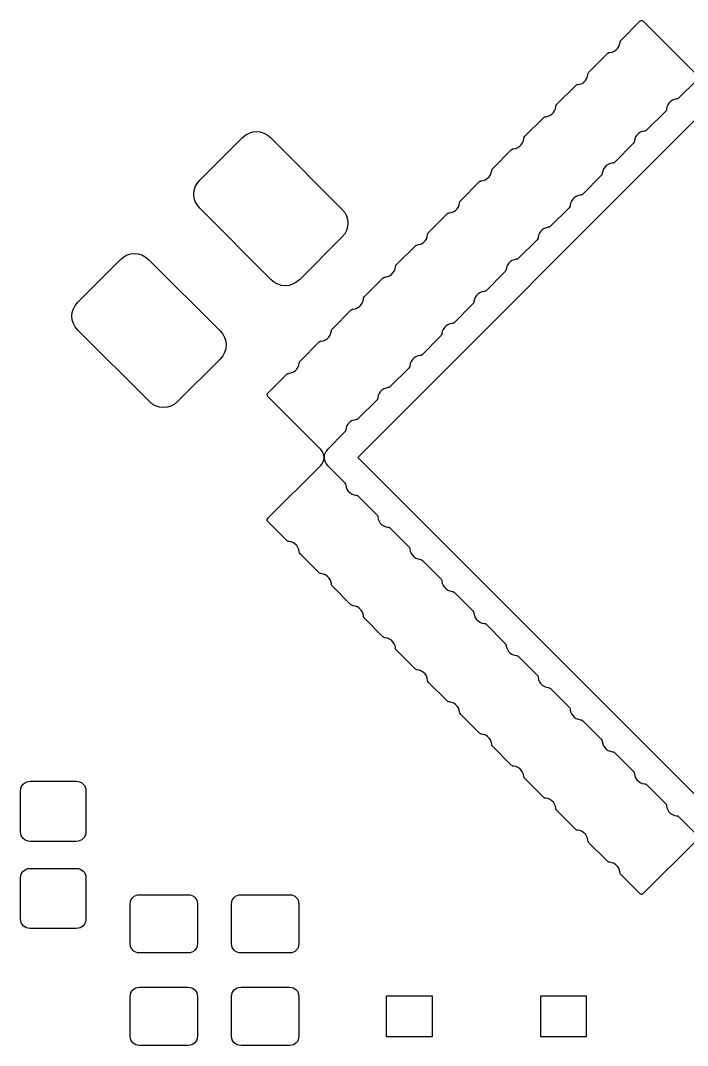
# Model space of a CAD drawing. Extents: x 126.5 to 165.4, y -109.8 to -63.7.
# Drawn here: x 140.86 to 148.22, y -88.21 to -76.91 of the extents above; entities that cross this region are included whole.
import ezdxf

# ---------------------------------------------------------------- set-up
doc = ezdxf.new("R2010")
doc.units = 0
doc.header["$MEASUREMENT"] = 0
doc.layers.add('BLACK', color=7, linetype='CONTINUOUS')

msp = doc.modelspace()

# ---------------------------------------------------------------- linework, layer by layer
at = {"layer": 'BLACK', "linetype": 'CONTINUOUS'}
for p, q in [((147.484, -77.1236), (147.688, -76.9195)), ((147.688, -76.9195), (147.696, -76.9124)), ((147.696, -76.9124), (147.701, -76.9101)), ((147.701, -76.9101), (147.705, -76.9087)), ((147.705, -76.9087), (147.71, -76.9082)), ((147.71, -76.9082), (147.715, -76.9087)), ((147.715, -76.9087), (147.72, -76.9101)), ((147.72, -76.9101), (147.724, -76.9124)), ((147.724, -76.9124), (147.732, -76.9195)), ((147.732, -76.9195), (148.311, -77.4981)), ((147.467, -77.1734), (147.472, -77.1493)), ((147.472, -77.1493), (147.473, -77.1411)), ((147.473, -77.1411), (147.474, -77.1365)), ((147.474, -77.1365), (147.477, -77.1322)), ((147.477, -77.1322), (147.484, -77.1236)), ((147.13, -77.4772), (147.334, -77.273)), ((147.334, -77.273), (147.343, -77.266)), ((147.343, -77.266), (147.347, -77.2637)), ((147.347, -77.2637), (147.352, -77.2623)), ((147.352, -77.2623), (147.36, -77.2615)), ((147.36, -77.2615), (147.384, -77.2567)), ((147.384, -77.2567), (147.407, -77.2473)), ((147.407, -77.2473), (147.427, -77.2337)), ((147.427, -77.2337), (147.444, -77.2164)), ((147.444, -77.2164), (147.458, -77.196)), ((147.458, -77.196), (147.467, -77.1734)), ((147.114, -77.5269), (147.118, -77.5029)), ((147.118, -77.5029), (147.119, -77.4947)), ((147.119, -77.4947), (147.121, -77.49)), ((147.121, -77.49), (147.123, -77.4857)), ((147.123, -77.4857), (147.13, -77.4772)), ((146.981, -77.6266), (146.989, -77.6196)), ((146.989, -77.6196), (146.993, -77.6173)), ((146.993, -77.6173), (146.998, -77.6158)), ((146.998, -77.6158), (147.006, -77.615)), ((147.006, -77.615), (147.03, -77.6102)), ((147.03, -77.6102), (147.053, -77.6009)), ((147.053, -77.6009), (147.073, -77.5873)), ((147.073, -77.5873), (147.091, -77.5699)), ((147.091, -77.5699), (147.104, -77.5495)), ((147.104, -77.5495), (147.114, -77.5269)), ((148.311, -77.5717), (148.121, -77.7614)), ((146.776, -77.8307), (146.981, -77.6266)), ((146.765, -77.8564), (146.766, -77.8482)), ((146.766, -77.8482), (146.767, -77.8436)), ((146.767, -77.8436), (146.769, -77.8393)), ((146.769, -77.8393), (146.776, -77.8307)), ((147.998, -77.8384), (147.988, -77.8611)), ((148.011, -77.8181), (147.998, -77.8384)), ((148.029, -77.8007), (148.011, -77.8181)), ((148.049, -77.7871), (148.029, -77.8007)), ((148.072, -77.7777), (148.049, -77.7871)), ((148.096, -77.773), (148.072, -77.7777)), ((148.104, -77.7721), (148.096, -77.773)), ((148.109, -77.7707), (148.104, -77.7721)), ((148.113, -77.7684), (148.109, -77.7707)), ((148.121, -77.7614), (148.113, -77.7684)), ((144.58, -81.7245), (148.399, -77.9047)), ((146.677, -77.9638), (146.699, -77.9544)), ((146.699, -77.9544), (146.72, -77.9408)), ((146.72, -77.9408), (146.737, -77.9235)), ((146.737, -77.9235), (146.751, -77.9031)), ((146.751, -77.9031), (146.76, -77.8805)), ((146.76, -77.8805), (146.765, -77.8564)), ((147.972, -77.9108), (147.768, -78.115)), ((147.979, -77.9023), (147.972, -77.9108)), ((147.981, -77.898), (147.979, -77.9023)), ((147.983, -77.8933), (147.981, -77.898)), ((147.988, -77.8611), (147.983, -77.8851)), ((147.983, -77.8851), (147.983, -77.8933)), ((146.423, -78.1843), (146.627, -77.9801)), ((146.627, -77.9801), (146.636, -77.9731)), ((146.636, -77.9731), (146.64, -77.9708)), ((146.64, -77.9708), (146.645, -77.9694)), ((146.645, -77.9694), (146.653, -77.9686)), ((146.653, -77.9686), (146.677, -77.9638)), ((143.309, -78.1993), (143.346, -78.1689)), ((143.346, -78.1689), (143.383, -78.1493)), ((143.383, -78.1493), (143.422, -78.1372)), ((143.422, -78.1372), (143.464, -78.1332)), ((143.464, -78.1332), (143.505, -78.1372)), ((143.505, -78.1372), (143.545, -78.1493)), ((143.545, -78.1493), (143.582, -78.1689)), ((143.582, -78.1689), (143.619, -78.1993)), ((146.416, -78.1928), (146.423, -78.1843)), ((147.658, -78.1716), (147.644, -78.192)), ((147.675, -78.1543), (147.658, -78.1716)), ((147.695, -78.1407), (147.675, -78.1543)), ((147.718, -78.1313), (147.695, -78.1407)), ((147.742, -78.1265), (147.718, -78.1313)), ((147.75, -78.1257), (147.742, -78.1265)), ((147.755, -78.1243), (147.75, -78.1257)), ((147.759, -78.122), (147.755, -78.1243)), ((147.768, -78.115), (147.759, -78.122)), ((142.84, -78.6686), (143.309, -78.1993)), ((143.619, -78.1993), (144.406, -78.9868)), ((146.346, -78.308), (146.366, -78.2944)), ((146.366, -78.2944), (146.384, -78.277)), ((146.384, -78.277), (146.397, -78.2567)), ((146.397, -78.2567), (146.407, -78.234)), ((146.407, -78.234), (146.411, -78.21)), ((146.411, -78.21), (146.412, -78.2018)), ((146.412, -78.2018), (146.414, -78.1971)), ((146.414, -78.1971), (146.416, -78.1928)), ((147.618, -78.2644), (147.414, -78.4685)), ((147.625, -78.2558), (147.618, -78.2644)), ((147.628, -78.2515), (147.625, -78.2558)), ((147.629, -78.2469), (147.628, -78.2515)), ((147.63, -78.2387), (147.629, -78.2469)), ((147.635, -78.2146), (147.63, -78.2387)), ((147.644, -78.192), (147.635, -78.2146)), ((146.069, -78.5378), (146.273, -78.3337)), ((146.273, -78.3337), (146.282, -78.3267)), ((146.282, -78.3267), (146.286, -78.3244)), ((146.286, -78.3244), (146.291, -78.3229)), ((146.291, -78.3229), (146.299, -78.3221)), ((146.299, -78.3221), (146.323, -78.3174)), ((146.323, -78.3174), (146.346, -78.308)), ((147.304, -78.5252), (147.291, -78.5455)), ((147.321, -78.5078), (147.304, -78.5252)), ((147.342, -78.4942), (147.321, -78.5078)), ((147.364, -78.4848), (147.342, -78.4942)), ((147.389, -78.4801), (147.364, -78.4848)), ((147.397, -78.4793), (147.389, -78.4801)), ((147.401, -78.4778), (147.397, -78.4793)), ((147.406, -78.4755), (147.401, -78.4778)), ((147.414, -78.4685), (147.406, -78.4755)), ((146.013, -78.6479), (146.03, -78.6306)), ((146.03, -78.6306), (146.044, -78.6102)), ((146.044, -78.6102), (146.053, -78.5876)), ((146.053, -78.5876), (146.058, -78.5635)), ((146.058, -78.5635), (146.059, -78.5553)), ((146.059, -78.5553), (146.06, -78.5507)), ((146.06, -78.5507), (146.062, -78.5464)), ((146.062, -78.5464), (146.069, -78.5378)), ((147.265, -78.6179), (147.061, -78.8221)), ((147.272, -78.6094), (147.265, -78.6179)), ((147.274, -78.6051), (147.272, -78.6094)), ((147.276, -78.6004), (147.274, -78.6051)), ((147.281, -78.5682), (147.276, -78.5922)), ((147.276, -78.5922), (147.276, -78.6004)), ((147.291, -78.5455), (147.281, -78.5682)), ((142.778, -78.7821), (142.79, -78.7423)), ((142.79, -78.7423), (142.809, -78.7055)), ((142.809, -78.7055), (142.84, -78.6686)), ((145.716, -78.8914), (145.92, -78.6872)), ((145.92, -78.6872), (145.928, -78.6802)), ((145.928, -78.6802), (145.933, -78.6779)), ((145.933, -78.6779), (145.937, -78.6765)), ((145.937, -78.6765), (145.946, -78.6757)), ((145.946, -78.6757), (145.97, -78.6709)), ((145.97, -78.6709), (145.992, -78.6615)), ((145.992, -78.6615), (146.013, -78.6479)), ((142.773, -78.8235), (142.778, -78.7821)), ((142.778, -78.865), (142.773, -78.8235)), ((142.79, -78.9048), (142.778, -78.865)), ((146.968, -78.8614), (146.951, -78.8787)), ((146.988, -78.8478), (146.968, -78.8614)), ((147.011, -78.8384), (146.988, -78.8478)), ((147.035, -78.8336), (147.011, -78.8384)), ((147.043, -78.8328), (147.035, -78.8336)), ((147.048, -78.8314), (147.043, -78.8328)), ((147.052, -78.8291), (147.048, -78.8314)), ((147.061, -78.8221), (147.052, -78.8291)), ((142.809, -78.9416), (142.79, -78.9048)), ((142.84, -78.9785), (142.809, -78.9416)), ((143.627, -79.766), (142.84, -78.9785)), ((145.676, -78.9841), (145.69, -78.9638)), ((145.69, -78.9638), (145.699, -78.9411)), ((145.699, -78.9411), (145.704, -78.9171)), ((145.704, -78.9171), (145.705, -78.9089)), ((145.705, -78.9089), (145.706, -78.9042)), ((145.706, -78.9042), (145.709, -78.8999)), ((145.709, -78.8999), (145.716, -78.8914)), ((146.911, -78.9715), (146.707, -79.1756)), ((146.918, -78.9629), (146.911, -78.9715)), ((146.921, -78.9586), (146.918, -78.9629)), ((146.922, -78.954), (146.921, -78.9586)), ((146.923, -78.9458), (146.922, -78.954)), ((146.928, -78.9217), (146.923, -78.9458)), ((146.937, -78.8991), (146.928, -78.9217)), ((146.951, -78.8787), (146.937, -78.8991)), ((144.406, -78.9868), (144.437, -79.0237)), ((144.437, -79.0237), (144.456, -79.0605)), ((144.456, -79.0605), (144.468, -79.1003)), ((145.362, -79.2449), (145.566, -79.0408)), ((145.566, -79.0408), (145.575, -79.0338)), ((145.575, -79.0338), (145.579, -79.0315)), ((145.579, -79.0315), (145.584, -79.03)), ((145.584, -79.03), (145.592, -79.0292)), ((145.592, -79.0292), (145.616, -79.0245)), ((145.616, -79.0245), (145.639, -79.0151)), ((145.639, -79.0151), (145.659, -79.0015)), ((145.659, -79.0015), (145.676, -78.9841)), ((144.468, -79.1832), (144.456, -79.223)), ((144.468, -79.1003), (144.472, -79.1417)), ((144.472, -79.1417), (144.468, -79.1832)), ((146.635, -79.2013), (146.614, -79.2149)), ((146.657, -79.192), (146.635, -79.2013)), ((146.681, -79.1872), (146.657, -79.192)), ((146.69, -79.1864), (146.681, -79.1872)), ((146.694, -79.1849), (146.69, -79.1864)), ((146.699, -79.1826), (146.694, -79.1849)), ((146.707, -79.1756), (146.699, -79.1826)), ((144.406, -79.2967), (143.937, -79.766)), ((144.437, -79.2597), (144.406, -79.2967)), ((144.456, -79.223), (144.437, -79.2597)), ((145.323, -79.3377), (145.337, -79.3173)), ((145.337, -79.3173), (145.346, -79.2947)), ((145.346, -79.2947), (145.351, -79.2707)), ((145.351, -79.2624), (145.353, -79.2578)), ((145.351, -79.2707), (145.351, -79.2624)), ((145.353, -79.2578), (145.355, -79.2535)), ((145.355, -79.2535), (145.362, -79.2449)), ((146.565, -79.3165), (146.558, -79.325)), ((146.567, -79.3122), (146.565, -79.3165)), ((146.568, -79.3075), (146.567, -79.3122)), ((146.569, -79.2993), (146.568, -79.3075)), ((146.574, -79.2753), (146.569, -79.2993)), ((146.583, -79.2526), (146.574, -79.2753)), ((146.597, -79.2323), (146.583, -79.2526)), ((146.614, -79.2149), (146.597, -79.2323)), ((145.009, -79.5985), (145.213, -79.3943)), ((145.213, -79.3943), (145.221, -79.3873)), ((145.221, -79.3873), (145.226, -79.385)), ((145.226, -79.385), (145.23, -79.3836)), ((145.23, -79.3836), (145.239, -79.3828)), ((145.239, -79.3828), (145.263, -79.378)), ((145.263, -79.378), (145.285, -79.3686)), ((145.285, -79.3686), (145.306, -79.355)), ((145.306, -79.355), (145.323, -79.3377)), ((146.558, -79.325), (146.354, -79.5292)), ((141.496, -80.0121), (141.965, -79.5428)), ((141.965, -79.5428), (142.002, -79.5124)), ((142.002, -79.5124), (142.039, -79.4928)), ((142.039, -79.4928), (142.079, -79.4807)), ((142.079, -79.4807), (142.12, -79.4767)), ((142.12, -79.4767), (142.162, -79.4807)), ((142.162, -79.4807), (142.202, -79.4928)), ((142.202, -79.4928), (142.238, -79.5124)), ((142.238, -79.5124), (142.275, -79.5428)), ((142.275, -79.5428), (143.063, -80.3303)), ((146.328, -79.5407), (146.304, -79.5455)), ((146.336, -79.5399), (146.328, -79.5407)), ((146.341, -79.5385), (146.336, -79.5399)), ((146.345, -79.5362), (146.341, -79.5385)), ((146.354, -79.5292), (146.345, -79.5362)), ((144.983, -79.6709), (144.992, -79.6482)), ((144.992, -79.6482), (144.997, -79.6242)), ((144.997, -79.6242), (144.998, -79.616)), ((144.998, -79.616), (144.999, -79.6113)), ((144.999, -79.6113), (145.002, -79.607)), ((145.002, -79.607), (145.009, -79.5985)), ((146.216, -79.6529), (146.215, -79.6611)), ((146.221, -79.6288), (146.216, -79.6529)), ((146.23, -79.6062), (146.221, -79.6288)), ((146.243, -79.5858), (146.23, -79.6062)), ((146.261, -79.5685), (146.243, -79.5858)), ((146.281, -79.5549), (146.261, -79.5685)), ((146.304, -79.5455), (146.281, -79.5549)), ((143.664, -79.7964), (143.627, -79.766)), ((143.937, -79.766), (143.9, -79.7964)), ((144.655, -79.952), (144.859, -79.7479)), ((144.859, -79.7479), (144.868, -79.7409)), ((144.868, -79.7409), (144.872, -79.7386)), ((144.872, -79.7386), (144.877, -79.7372)), ((144.877, -79.7372), (144.885, -79.7363)), ((144.885, -79.7363), (144.909, -79.7316)), ((144.909, -79.7316), (144.932, -79.7222)), ((144.932, -79.7222), (144.952, -79.7086)), ((144.952, -79.7086), (144.969, -79.6912)), ((144.969, -79.6912), (144.983, -79.6709)), ((146.204, -79.6786), (146, -79.8827)), ((146.211, -79.67), (146.204, -79.6786)), ((146.213, -79.6657), (146.211, -79.67)), ((146.215, -79.6611), (146.213, -79.6657)), ((143.701, -79.816), (143.664, -79.7964)), ((143.741, -79.8281), (143.701, -79.816)), ((143.782, -79.8321), (143.741, -79.8281)), ((143.823, -79.8281), (143.782, -79.8321)), ((143.863, -79.816), (143.823, -79.8281)), ((143.9, -79.7964), (143.863, -79.816)), ((144.639, -80.0018), (144.644, -79.9778)), ((144.644, -79.9696), (144.646, -79.9649)), ((144.644, -79.9778), (144.644, -79.9696)), ((144.646, -79.9649), (144.648, -79.9606)), ((144.648, -79.9606), (144.655, -79.952)), ((145.867, -79.9824), (145.862, -80.0064)), ((145.876, -79.9597), (145.867, -79.9824)), ((145.89, -79.9394), (145.876, -79.9597)), ((145.907, -79.922), (145.89, -79.9394)), ((145.928, -79.9084), (145.907, -79.922)), ((145.95, -79.8991), (145.928, -79.9084)), ((145.974, -79.8943), (145.95, -79.8991)), ((145.983, -79.8935), (145.974, -79.8943)), ((145.987, -79.8921), (145.983, -79.8935)), ((145.991, -79.8898), (145.987, -79.8921)), ((146, -79.8827), (145.991, -79.8898)), ((141.434, -80.1256), (141.446, -80.0858)), ((141.446, -80.0858), (141.466, -80.0491)), ((141.466, -80.0491), (141.496, -80.0121)), ((144.302, -80.3056), (144.506, -80.1014)), ((144.506, -80.1014), (144.514, -80.0944)), ((144.514, -80.0944), (144.519, -80.0921)), ((144.519, -80.0921), (144.523, -80.0907)), ((144.523, -80.0907), (144.531, -80.0899)), ((144.531, -80.0899), (144.555, -80.0851)), ((144.555, -80.0851), (144.578, -80.0757)), ((144.578, -80.0757), (144.598, -80.0621)), ((144.598, -80.0621), (144.616, -80.0448)), ((144.616, -80.0448), (144.629, -80.0244)), ((144.629, -80.0244), (144.639, -80.0018)), ((145.851, -80.0321), (145.646, -80.2363)), ((145.858, -80.0236), (145.851, -80.0321)), ((145.86, -80.0193), (145.858, -80.0236)), ((145.861, -80.0146), (145.86, -80.0193)), ((145.862, -80.0064), (145.861, -80.0146)), ((141.43, -80.1671), (141.434, -80.1256)), ((141.434, -80.2085), (141.43, -80.1671)), ((141.446, -80.2483), (141.434, -80.2085)), ((141.466, -80.2851), (141.446, -80.2483)), ((141.496, -80.322), (141.466, -80.2851)), ((142.284, -81.1095), (141.496, -80.322)), ((143.063, -80.3303), (143.093, -80.3672)), ((144.285, -80.3553), (144.29, -80.3313)), ((144.29, -80.3313), (144.291, -80.3231)), ((144.291, -80.3231), (144.292, -80.3184)), ((144.292, -80.3184), (144.295, -80.3141)), ((144.295, -80.3141), (144.302, -80.3056)), ((145.523, -80.3133), (145.513, -80.3359)), ((145.536, -80.2929), (145.523, -80.3133)), ((145.554, -80.2756), (145.536, -80.2929)), ((145.574, -80.262), (145.554, -80.2756)), ((145.597, -80.2526), (145.574, -80.262)), ((145.621, -80.2478), (145.597, -80.2526)), ((145.629, -80.247), (145.621, -80.2478)), ((145.634, -80.2456), (145.629, -80.247)), ((145.638, -80.2433), (145.634, -80.2456)), ((145.646, -80.2363), (145.638, -80.2433)), ((143.093, -80.3672), (143.113, -80.404)), ((143.113, -80.404), (143.125, -80.4438)), ((143.125, -80.4438), (143.129, -80.4852)), ((144.161, -80.448), (144.165, -80.4457)), ((144.165, -80.4457), (144.17, -80.4443)), ((144.17, -80.4443), (144.178, -80.4435)), ((144.178, -80.4435), (144.202, -80.4387)), ((144.202, -80.4387), (144.225, -80.4293)), ((144.225, -80.4293), (144.245, -80.4157)), ((144.245, -80.4157), (144.262, -80.3984)), ((144.262, -80.3984), (144.276, -80.378)), ((144.276, -80.378), (144.285, -80.3553)), ((145.497, -80.3857), (145.293, -80.5898)), ((145.504, -80.3771), (145.497, -80.3857)), ((145.506, -80.3728), (145.504, -80.3771)), ((145.508, -80.3682), (145.506, -80.3728)), ((145.509, -80.36), (145.508, -80.3682)), ((145.513, -80.3359), (145.509, -80.36)), ((143.125, -80.5267), (143.113, -80.5665)), ((143.129, -80.4852), (143.125, -80.5267)), ((143.948, -80.6591), (144.152, -80.455)), ((144.152, -80.455), (144.161, -80.448)), ((143.063, -80.6402), (142.594, -81.1095)), ((143.093, -80.6033), (143.063, -80.6402)), ((143.113, -80.5665), (143.093, -80.6033)), ((143.937, -80.6767), (143.939, -80.672)), ((143.939, -80.672), (143.941, -80.6677)), ((143.941, -80.6677), (143.948, -80.6591)), ((145.169, -80.6669), (145.16, -80.6895)), ((145.183, -80.6465), (145.169, -80.6669)), ((145.2, -80.6292), (145.183, -80.6465)), ((145.221, -80.6155), (145.2, -80.6292)), ((145.243, -80.6062), (145.221, -80.6155)), ((145.267, -80.6014), (145.243, -80.6062)), ((145.275, -80.6006), (145.267, -80.6014)), ((145.28, -80.5992), (145.275, -80.6006)), ((145.284, -80.5969), (145.28, -80.5992)), ((145.293, -80.5898), (145.284, -80.5969)), ((143.848, -80.7922), (143.871, -80.7828)), ((143.871, -80.7828), (143.891, -80.7692)), ((143.891, -80.7692), (143.909, -80.7519)), ((143.909, -80.7519), (143.922, -80.7315)), ((143.922, -80.7315), (143.932, -80.7089)), ((143.932, -80.7089), (143.936, -80.6849)), ((143.936, -80.6849), (143.937, -80.6767)), ((145.144, -80.7393), (144.939, -80.9434)), ((145.151, -80.7307), (145.144, -80.7393)), ((145.153, -80.7264), (145.151, -80.7307)), ((145.154, -80.7217), (145.153, -80.7264)), ((145.155, -80.7135), (145.154, -80.7217)), ((145.16, -80.6895), (145.155, -80.7135)), ((143.594, -81.0127), (143.799, -80.8085)), ((143.799, -80.8085), (143.807, -80.8015)), ((143.807, -80.8015), (143.811, -80.7992)), ((143.811, -80.7992), (143.816, -80.7978)), ((143.816, -80.7978), (143.824, -80.797)), ((143.824, -80.797), (143.848, -80.7922)), ((144.829, -81), (144.816, -81.0204)), ((144.847, -80.9827), (144.829, -81)), ((144.867, -80.9691), (144.847, -80.9827)), ((144.89, -80.9597), (144.867, -80.9691)), ((144.914, -80.9549), (144.89, -80.9597)), ((144.922, -80.9541), (144.914, -80.9549)), ((144.927, -80.9527), (144.922, -80.9541)), ((144.931, -80.9504), (144.927, -80.9527)), ((144.939, -80.9434), (144.931, -80.9504)), ((142.321, -81.1399), (142.284, -81.1095)), ((142.594, -81.1095), (142.557, -81.1399)), ((143.583, -81.0351), (143.584, -81.0302)), ((143.584, -81.0399), (143.583, -81.0351)), ((143.584, -81.0302), (143.585, -81.0255)), ((143.585, -81.0446), (143.584, -81.0399)), ((143.585, -81.0255), (143.587, -81.0212)), ((143.587, -81.0489), (143.585, -81.0446)), ((143.587, -81.0212), (143.594, -81.0127)), ((143.594, -81.0575), (143.587, -81.0489)), ((144.173, -81.6361), (143.594, -81.0575)), ((144.79, -81.0928), (144.586, -81.2969)), ((144.797, -81.0843), (144.79, -81.0928)), ((144.799, -81.08), (144.797, -81.0843)), ((144.801, -81.0753), (144.799, -81.08)), ((144.802, -81.0671), (144.801, -81.0753)), ((144.806, -81.0431), (144.802, -81.0671)), ((144.816, -81.0204), (144.806, -81.0431)), ((142.357, -81.1595), (142.321, -81.1399)), ((142.397, -81.1716), (142.357, -81.1595)), ((142.439, -81.1756), (142.397, -81.1716)), ((142.48, -81.1716), (142.439, -81.1756)), ((142.52, -81.1595), (142.48, -81.1716)), ((142.557, -81.1399), (142.52, -81.1595)), ((144.493, -81.3363), (144.476, -81.3536)), ((144.513, -81.3226), (144.493, -81.3363)), ((144.536, -81.3133), (144.513, -81.3226)), ((144.56, -81.3085), (144.536, -81.3133)), ((144.568, -81.3077), (144.56, -81.3085)), ((144.573, -81.3063), (144.568, -81.3077)), ((144.577, -81.304), (144.573, -81.3063)), ((144.586, -81.2969), (144.577, -81.304)), ((144.436, -81.4464), (144.247, -81.6361)), ((144.443, -81.4378), (144.436, -81.4464)), ((144.446, -81.4335), (144.443, -81.4378)), ((144.447, -81.4288), (144.446, -81.4335)), ((144.448, -81.4206), (144.447, -81.4288)), ((144.453, -81.3966), (144.448, -81.4206)), ((144.462, -81.374), (144.453, -81.3966)), ((144.476, -81.3536), (144.462, -81.374)), ((144.189, -81.6551), (144.173, -81.6361)), ((144.2, -81.6767), (144.189, -81.6551)), ((144.207, -81.7001), (144.2, -81.6767)), ((144.22, -81.6767), (144.212, -81.7001)), ((144.231, -81.6551), (144.22, -81.6767)), ((144.247, -81.6361), (144.231, -81.6551)), ((144.173, -81.8129), (144.189, -81.7939)), ((144.189, -81.7939), (144.2, -81.7723)), ((144.2, -81.7723), (144.207, -81.7489)), ((144.21, -81.7245), (144.207, -81.7001)), ((144.207, -81.7489), (144.21, -81.7245)), ((144.212, -81.7001), (144.21, -81.7245)), ((144.21, -81.7245), (144.21, -81.7245)), ((144.21, -81.7245), (144.212, -81.7489)), ((144.21, -81.7245), (144.21, -81.7245)), ((144.212, -81.7489), (144.22, -81.7723)), ((144.22, -81.7723), (144.231, -81.7939)), ((144.231, -81.7939), (144.247, -81.8129)), ((148.399, -85.5443), (144.58, -81.7245)), ((143.594, -82.3915), (144.173, -81.8129)), ((144.247, -81.8129), (144.436, -82.0026)), ((144.436, -82.0026), (144.443, -82.0112)), ((144.443, -82.0112), (144.446, -82.0155)), ((144.446, -82.0155), (144.447, -82.0202)), ((144.447, -82.0202), (144.448, -82.0284)), ((144.448, -82.0284), (144.453, -82.0524)), ((144.453, -82.0524), (144.462, -82.075)), ((144.462, -82.075), (144.476, -82.0954)), ((144.476, -82.0954), (144.493, -82.1127)), ((144.493, -82.1127), (144.513, -82.1264)), ((144.513, -82.1264), (144.536, -82.1357)), ((144.536, -82.1357), (144.56, -82.1405)), ((144.56, -82.1405), (144.568, -82.1413)), ((144.568, -82.1413), (144.573, -82.1427)), ((144.573, -82.1427), (144.577, -82.145)), ((144.577, -82.145), (144.586, -82.1521)), ((144.586, -82.1521), (144.79, -82.3562)), ((144.79, -82.3562), (144.797, -82.3647)), ((144.797, -82.3647), (144.799, -82.369)), ((143.583, -82.4139), (143.584, -82.4091)), ((143.584, -82.4188), (143.583, -82.4139)), ((143.584, -82.4091), (143.585, -82.4044)), ((143.585, -82.4235), (143.584, -82.4188)), ((143.585, -82.4044), (143.587, -82.4001)), ((143.587, -82.4278), (143.585, -82.4235)), ((143.587, -82.4001), (143.594, -82.3915)), ((143.594, -82.4363), (143.587, -82.4278)), ((143.799, -82.6405), (143.594, -82.4363)), ((144.799, -82.369), (144.801, -82.3737)), ((144.801, -82.3737), (144.802, -82.3819)), ((144.802, -82.3819), (144.806, -82.406)), ((144.806, -82.406), (144.816, -82.4286)), ((144.816, -82.4286), (144.829, -82.449)), ((144.829, -82.449), (144.847, -82.4663)), ((144.847, -82.4663), (144.867, -82.4799)), ((144.867, -82.4799), (144.89, -82.4893)), ((144.89, -82.4893), (144.914, -82.4941)), ((144.914, -82.4941), (144.922, -82.4949)), ((144.922, -82.4949), (144.927, -82.4963)), ((144.927, -82.4963), (144.931, -82.4986)), ((144.931, -82.4986), (144.939, -82.5056)), ((144.939, -82.5056), (145.144, -82.7097)), ((143.807, -82.6475), (143.799, -82.6405)), ((143.811, -82.6498), (143.807, -82.6475)), ((143.816, -82.6512), (143.811, -82.6498)), ((143.824, -82.652), (143.816, -82.6512)), ((143.848, -82.6568), (143.824, -82.652)), ((143.871, -82.6662), (143.848, -82.6568)), ((143.891, -82.6798), (143.871, -82.6662)), ((143.909, -82.6971), (143.891, -82.6798)), ((143.922, -82.7175), (143.909, -82.6971)), ((143.932, -82.7401), (143.922, -82.7175)), ((143.936, -82.7641), (143.932, -82.7401)), ((143.937, -82.7723), (143.936, -82.7641)), ((143.939, -82.777), (143.937, -82.7723)), ((143.941, -82.7813), (143.939, -82.777)), ((143.948, -82.7899), (143.941, -82.7813)), ((144.152, -82.994), (143.948, -82.7899)), ((145.144, -82.7097), (145.151, -82.7183)), ((145.151, -82.7183), (145.153, -82.7226)), ((145.153, -82.7226), (145.154, -82.7273)), ((145.154, -82.7273), (145.155, -82.7355)), ((145.155, -82.7355), (145.16, -82.7595)), ((145.16, -82.7595), (145.169, -82.7821)), ((145.169, -82.7821), (145.183, -82.8025)), ((145.183, -82.8025), (145.2, -82.8198)), ((145.2, -82.8198), (145.221, -82.8335)), ((145.221, -82.8335), (145.243, -82.8428)), ((145.243, -82.8428), (145.267, -82.8476)), ((145.267, -82.8476), (145.275, -82.8484)), ((145.275, -82.8484), (145.28, -82.8498)), ((145.28, -82.8498), (145.284, -82.8521)), ((145.284, -82.8521), (145.293, -82.8592)), ((145.293, -82.8592), (145.497, -83.0633)), ((144.161, -83.001), (144.152, -82.994)), ((144.165, -83.0033), (144.161, -83.001)), ((144.17, -83.0047), (144.165, -83.0033)), ((144.178, -83.0055), (144.17, -83.0047)), ((144.202, -83.0103), (144.178, -83.0055)), ((144.225, -83.0197), (144.202, -83.0103)), ((144.245, -83.0333), (144.225, -83.0197)), ((144.262, -83.0506), (144.245, -83.0333)), ((144.276, -83.071), (144.262, -83.0506)), ((144.285, -83.0937), (144.276, -83.071)), ((144.29, -83.1177), (144.285, -83.0937)), ((144.291, -83.1259), (144.29, -83.1177)), ((144.292, -83.1306), (144.291, -83.1259)), ((144.295, -83.1349), (144.292, -83.1306)), ((144.302, -83.1434), (144.295, -83.1349)), ((144.506, -83.3476), (144.302, -83.1434)), ((145.497, -83.0633), (145.504, -83.0719)), ((145.504, -83.0719), (145.506, -83.0762)), ((145.506, -83.0762), (145.508, -83.0808)), ((145.508, -83.0808), (145.509, -83.089)), ((145.509, -83.089), (145.513, -83.1131)), ((145.513, -83.1131), (145.523, -83.1357)), ((145.523, -83.1357), (145.536, -83.1561)), ((145.536, -83.1561), (145.554, -83.1734)), ((145.554, -83.1734), (145.574, -83.187)), ((145.574, -83.187), (145.597, -83.1964)), ((145.597, -83.1964), (145.621, -83.2012)), ((145.621, -83.2012), (145.629, -83.202)), ((145.629, -83.202), (145.634, -83.2034)), ((145.634, -83.2034), (145.638, -83.2057)), ((145.638, -83.2057), (145.646, -83.2127)), ((145.646, -83.2127), (145.851, -83.4169)), ((144.514, -83.3546), (144.506, -83.3476)), ((144.519, -83.3569), (144.514, -83.3546)), ((144.523, -83.3583), (144.519, -83.3569)), ((144.531, -83.3591), (144.523, -83.3583)), ((144.555, -83.3639), (144.531, -83.3591)), ((144.578, -83.3733), (144.555, -83.3639)), ((144.598, -83.3869), (144.578, -83.3733)), ((144.616, -83.4042), (144.598, -83.3869)), ((144.629, -83.4246), (144.616, -83.4042)), ((144.639, -83.4472), (144.629, -83.4246)), ((144.644, -83.4712), (144.639, -83.4472)), ((144.644, -83.4794), (144.644, -83.4712)), ((144.646, -83.4841), (144.644, -83.4794)), ((144.648, -83.4884), (144.646, -83.4841)), ((144.655, -83.497), (144.648, -83.4884)), ((144.859, -83.7011), (144.655, -83.497)), ((145.851, -83.4169), (145.858, -83.4254)), ((145.858, -83.4254), (145.86, -83.4297)), ((145.86, -83.4297), (145.861, -83.4344)), ((145.861, -83.4344), (145.862, -83.4426)), ((145.862, -83.4426), (145.867, -83.4666)), ((145.867, -83.4666), (145.876, -83.4893)), ((145.876, -83.4893), (145.89, -83.5096)), ((145.89, -83.5096), (145.907, -83.527)), ((145.907, -83.527), (145.928, -83.5406)), ((145.928, -83.5406), (145.95, -83.5499)), ((145.95, -83.5499), (145.974, -83.5547)), ((145.974, -83.5547), (145.983, -83.5555)), ((145.983, -83.5555), (145.987, -83.5569)), ((145.987, -83.5569), (145.991, -83.5592)), ((145.991, -83.5592), (146, -83.5663)), ((146, -83.5663), (146.204, -83.7704)), ((144.868, -83.7081), (144.859, -83.7011)), ((144.872, -83.7104), (144.868, -83.7081)), ((144.877, -83.7118), (144.872, -83.7104)), ((144.885, -83.7127), (144.877, -83.7118)), ((144.909, -83.7174), (144.885, -83.7127)), ((144.932, -83.7268), (144.909, -83.7174)), ((144.952, -83.7404), (144.932, -83.7268)), ((144.969, -83.7578), (144.952, -83.7404)), ((144.983, -83.7781), (144.969, -83.7578)), ((144.992, -83.8008), (144.983, -83.7781)), ((144.997, -83.8248), (144.992, -83.8008)), ((144.998, -83.833), (144.997, -83.8248)), ((144.999, -83.8377), (144.998, -83.833)), ((146.204, -83.7704), (146.211, -83.779)), ((146.211, -83.779), (146.213, -83.7833)), ((146.213, -83.7833), (146.215, -83.7879)), ((146.215, -83.7879), (146.216, -83.7961)), ((146.216, -83.7961), (146.221, -83.8202)), ((146.221, -83.8202), (146.23, -83.8428)), ((145.002, -83.842), (144.999, -83.8377)), ((145.009, -83.8505), (145.002, -83.842)), ((145.213, -84.0547), (145.009, -83.8505)), ((146.23, -83.8428), (146.243, -83.8632)), ((146.243, -83.8632), (146.261, -83.8805)), ((146.261, -83.8805), (146.281, -83.8941)), ((146.281, -83.8941), (146.304, -83.9035)), ((146.304, -83.9035), (146.328, -83.9083)), ((146.328, -83.9083), (146.336, -83.9091)), ((146.336, -83.9091), (146.341, -83.9105)), ((146.341, -83.9105), (146.345, -83.9128)), ((146.345, -83.9128), (146.354, -83.9198)), ((146.354, -83.9198), (146.558, -84.124)), ((145.221, -84.0617), (145.213, -84.0547)), ((145.226, -84.064), (145.221, -84.0617)), ((145.23, -84.0654), (145.226, -84.064)), ((145.239, -84.0662), (145.23, -84.0654)), ((145.263, -84.071), (145.239, -84.0662)), ((145.285, -84.0804), (145.263, -84.071)), ((145.306, -84.094), (145.285, -84.0804)), ((145.323, -84.1113), (145.306, -84.094)), ((145.337, -84.1317), (145.323, -84.1113)), ((145.346, -84.1543), (145.337, -84.1317)), ((145.351, -84.1783), (145.346, -84.1543)), ((146.558, -84.124), (146.565, -84.1325)), ((146.565, -84.1325), (146.567, -84.1368)), ((146.567, -84.1368), (146.568, -84.1415)), ((146.568, -84.1415), (146.569, -84.1497)), ((146.569, -84.1497), (146.574, -84.1737)), ((146.574, -84.1737), (146.583, -84.1964)), ((145.351, -84.1866), (145.351, -84.1783)), ((145.353, -84.1912), (145.351, -84.1866)), ((145.355, -84.1955), (145.353, -84.1912)), ((145.362, -84.2041), (145.355, -84.1955)), ((145.566, -84.4082), (145.362, -84.2041)), ((146.583, -84.1964), (146.597, -84.2167)), ((146.597, -84.2167), (146.614, -84.2341)), ((146.614, -84.2341), (146.635, -84.2477)), ((146.635, -84.2477), (146.657, -84.257)), ((146.657, -84.257), (146.681, -84.2618)), ((146.681, -84.2618), (146.69, -84.2626)), ((146.69, -84.2626), (146.694, -84.2641)), ((146.694, -84.2641), (146.699, -84.2664)), ((146.699, -84.2664), (146.707, -84.2734)), ((146.707, -84.2734), (146.911, -84.4775)), ((145.575, -84.4152), (145.566, -84.4082)), ((145.579, -84.4175), (145.575, -84.4152)), ((145.584, -84.419), (145.579, -84.4175)), ((145.592, -84.4198), (145.584, -84.419)), ((145.616, -84.4245), (145.592, -84.4198)), ((145.639, -84.4339), (145.616, -84.4245)), ((145.659, -84.4475), (145.639, -84.4339)), ((145.676, -84.4649), (145.659, -84.4475)), ((145.69, -84.4852), (145.676, -84.4649)), ((145.699, -84.5079), (145.69, -84.4852)), ((145.704, -84.5319), (145.699, -84.5079)), ((146.911, -84.4775), (146.918, -84.4861)), ((146.918, -84.4861), (146.921, -84.4904)), ((146.921, -84.4904), (146.922, -84.495)), ((146.922, -84.495), (146.923, -84.5032)), ((146.923, -84.5032), (146.928, -84.5273)), ((145.705, -84.5401), (145.704, -84.5319)), ((145.706, -84.5448), (145.705, -84.5401)), ((145.709, -84.5491), (145.706, -84.5448)), ((145.716, -84.5576), (145.709, -84.5491)), ((145.92, -84.7618), (145.716, -84.5576)), ((146.928, -84.5273), (146.937, -84.5499)), ((146.937, -84.5499), (146.951, -84.5703)), ((146.951, -84.5703), (146.968, -84.5876)), ((146.968, -84.5876), (146.988, -84.6012)), ((146.988, -84.6012), (147.011, -84.6106)), ((147.011, -84.6106), (147.035, -84.6154)), ((147.035, -84.6154), (147.043, -84.6162)), ((147.043, -84.6162), (147.048, -84.6176)), ((147.048, -84.6176), (147.052, -84.6199)), ((147.052, -84.6199), (147.061, -84.6269)), ((147.061, -84.6269), (147.265, -84.8311)), ((145.928, -84.7688), (145.92, -84.7618)), ((145.933, -84.7711), (145.928, -84.7688)), ((145.937, -84.7725), (145.933, -84.7711)), ((145.946, -84.7733), (145.937, -84.7725)), ((145.97, -84.7781), (145.946, -84.7733)), ((145.992, -84.7875), (145.97, -84.7781)), ((146.013, -84.8011), (145.992, -84.7875)), ((146.03, -84.8184), (146.013, -84.8011)), ((146.044, -84.8388), (146.03, -84.8184)), ((146.053, -84.8614), (146.044, -84.8388)), ((147.265, -84.8311), (147.272, -84.8396)), ((147.272, -84.8396), (147.274, -84.8439)), ((147.274, -84.8439), (147.276, -84.8486)), ((147.276, -84.8486), (147.276, -84.8568)), ((146.058, -84.8855), (146.053, -84.8614)), ((146.059, -84.8937), (146.058, -84.8855)), ((146.06, -84.8983), (146.059, -84.8937)), ((146.062, -84.9026), (146.06, -84.8983)), ((146.069, -84.9112), (146.062, -84.9026)), ((146.273, -85.1153), (146.069, -84.9112)), ((147.276, -84.8568), (147.281, -84.8808)), ((147.281, -84.8808), (147.291, -84.9035)), ((147.291, -84.9035), (147.304, -84.9238)), ((147.304, -84.9238), (147.321, -84.9412)), ((147.321, -84.9412), (147.342, -84.9548)), ((147.342, -84.9548), (147.364, -84.9642)), ((147.364, -84.9642), (147.389, -84.9689)), ((147.389, -84.9689), (147.397, -84.9697)), ((147.397, -84.9697), (147.401, -84.9712)), ((147.401, -84.9712), (147.406, -84.9735)), ((147.406, -84.9735), (147.414, -84.9805)), ((147.414, -84.9805), (147.618, -85.1846)), ((146.282, -85.1223), (146.273, -85.1153)), ((146.286, -85.1246), (146.282, -85.1223)), ((146.291, -85.1261), (146.286, -85.1246)), ((146.299, -85.1269), (146.291, -85.1261)), ((146.323, -85.1316), (146.299, -85.1269)), ((146.346, -85.141), (146.323, -85.1316)), ((146.366, -85.1546), (146.346, -85.141)), ((146.384, -85.172), (146.366, -85.1546)), ((146.397, -85.1923), (146.384, -85.172)), ((146.407, -85.215), (146.397, -85.1923)), ((147.618, -85.1846), (147.625, -85.1932)), ((140.909, -85.3129), (140.927, -85.3034)), ((140.927, -85.3034), (140.946, -85.2976)), ((140.946, -85.2976), (140.972, -85.295)), ((140.972, -85.295), (141.476, -85.295)), ((141.476, -85.295), (141.502, -85.2976)), ((141.502, -85.2976), (141.521, -85.3034)), ((141.521, -85.3034), (141.539, -85.3129)), ((146.411, -85.239), (146.407, -85.215)), ((146.412, -85.2472), (146.411, -85.239)), ((146.414, -85.2519), (146.412, -85.2472)), ((146.416, -85.2562), (146.414, -85.2519)), ((146.423, -85.2647), (146.416, -85.2562)), ((146.627, -85.4689), (146.423, -85.2647)), ((147.625, -85.1932), (147.628, -85.1975)), ((147.628, -85.1975), (147.629, -85.2021)), ((147.629, -85.2021), (147.63, -85.2103)), ((147.63, -85.2103), (147.635, -85.2344)), ((147.635, -85.2344), (147.644, -85.257)), ((147.644, -85.257), (147.658, -85.2774)), ((147.658, -85.2774), (147.675, -85.2947)), ((147.675, -85.2947), (147.695, -85.3083)), ((140.863, -85.4041), (140.866, -85.378)), ((140.863, -85.8479), (140.863, -85.4041)), ((140.866, -85.378), (140.871, -85.3588)), ((140.871, -85.3588), (140.881, -85.3411)), ((140.881, -85.3411), (140.894, -85.3256)), ((140.894, -85.3256), (140.909, -85.3129)), ((141.539, -85.3129), (141.554, -85.3256)), ((141.554, -85.3256), (141.567, -85.3411)), ((141.567, -85.3411), (141.577, -85.3588)), ((141.577, -85.3588), (141.582, -85.378)), ((141.582, -85.378), (141.585, -85.4041)), ((141.585, -85.4041), (141.585, -85.8479)), ((147.695, -85.3083), (147.718, -85.3177)), ((147.718, -85.3177), (147.742, -85.3225)), ((147.742, -85.3225), (147.75, -85.3233)), ((147.75, -85.3233), (147.755, -85.3247)), ((147.755, -85.3247), (147.759, -85.327)), ((147.759, -85.327), (147.768, -85.334)), ((147.768, -85.334), (147.972, -85.5382)), ((146.636, -85.4759), (146.627, -85.4689)), ((146.64, -85.4782), (146.636, -85.4759)), ((146.645, -85.4796), (146.64, -85.4782)), ((146.653, -85.4804), (146.645, -85.4796)), ((146.677, -85.4852), (146.653, -85.4804)), ((146.699, -85.4946), (146.677, -85.4852)), ((146.72, -85.5082), (146.699, -85.4946)), ((146.737, -85.5255), (146.72, -85.5082)), ((146.751, -85.5459), (146.737, -85.5255)), ((146.76, -85.5685), (146.751, -85.5459)), ((146.765, -85.5926), (146.76, -85.5685)), ((146.766, -85.6008), (146.765, -85.5926)), ((146.767, -85.6054), (146.766, -85.6008)), ((146.769, -85.6097), (146.767, -85.6054)), ((146.776, -85.6183), (146.769, -85.6097)), ((146.981, -85.8224), (146.776, -85.6183)), ((147.972, -85.5382), (147.979, -85.5467)), ((147.979, -85.5467), (147.981, -85.551)), ((147.981, -85.551), (147.983, -85.5557)), ((147.983, -85.5557), (147.983, -85.5639)), ((147.983, -85.5639), (147.988, -85.5879)), ((147.988, -85.5879), (147.998, -85.6106)), ((147.998, -85.6106), (148.011, -85.6309)), ((148.011, -85.6309), (148.029, -85.6483)), ((148.029, -85.6483), (148.049, -85.6619)), ((148.049, -85.6619), (148.072, -85.6713)), ((148.072, -85.6713), (148.096, -85.676)), ((148.096, -85.676), (148.104, -85.6769)), ((148.104, -85.6769), (148.109, -85.6783)), ((148.109, -85.6783), (148.113, -85.6806)), ((148.113, -85.6806), (148.121, -85.6876)), ((148.121, -85.6876), (148.311, -85.8773)), ((140.866, -85.874), (140.863, -85.8479)), ((141.585, -85.8479), (141.582, -85.874)), ((146.989, -85.8294), (146.981, -85.8224)), ((146.993, -85.8317), (146.989, -85.8294)), ((146.998, -85.8332), (146.993, -85.8317)), ((147.006, -85.834), (146.998, -85.8332)), ((147.03, -85.8388), (147.006, -85.834)), ((147.053, -85.8481), (147.03, -85.8388)), ((147.073, -85.8617), (147.053, -85.8481)), ((147.091, -85.8791), (147.073, -85.8617)), ((140.871, -85.8932), (140.866, -85.874)), ((140.881, -85.9109), (140.871, -85.8932)), ((140.894, -85.9264), (140.881, -85.9109)), ((140.909, -85.9391), (140.894, -85.9264)), ((140.927, -85.9486), (140.909, -85.9391)), ((140.946, -85.9544), (140.927, -85.9486)), ((140.972, -85.957), (140.946, -85.9544)), ((141.476, -85.957), (140.972, -85.957)), ((141.502, -85.9544), (141.476, -85.957)), ((141.521, -85.9486), (141.502, -85.9544)), ((141.539, -85.9391), (141.521, -85.9486)), ((141.554, -85.9264), (141.539, -85.9391)), ((141.567, -85.9109), (141.554, -85.9264)), ((141.577, -85.8932), (141.567, -85.9109)), ((141.582, -85.874), (141.577, -85.8932)), ((147.104, -85.8994), (147.091, -85.8791)), ((147.114, -85.9221), (147.104, -85.8994)), ((147.118, -85.9461), (147.114, -85.9221)), ((147.119, -85.9543), (147.118, -85.9461)), ((147.121, -85.959), (147.119, -85.9543)), ((147.123, -85.9633), (147.121, -85.959)), ((147.13, -85.9718), (147.123, -85.9633)), ((147.334, -86.176), (147.13, -85.9718)), ((148.311, -85.9509), (147.732, -86.5295)), ((147.343, -86.183), (147.334, -86.176)), ((147.347, -86.1853), (147.343, -86.183)), ((147.352, -86.1867), (147.347, -86.1853)), ((147.36, -86.1875), (147.352, -86.1867)), ((147.384, -86.1923), (147.36, -86.1875)), ((147.407, -86.2017), (147.384, -86.1923)), ((147.427, -86.2153), (147.407, -86.2017)), ((140.866, -86.338), (140.871, -86.3188)), ((140.871, -86.3188), (140.881, -86.3011)), ((140.881, -86.3011), (140.894, -86.2856)), ((140.894, -86.2856), (140.909, -86.2729)), ((140.909, -86.2729), (140.927, -86.2634)), ((140.927, -86.2634), (140.946, -86.2576)), ((140.946, -86.2576), (140.972, -86.255)), ((140.972, -86.255), (141.476, -86.255)), ((141.476, -86.255), (141.502, -86.2576)), ((141.502, -86.2576), (141.521, -86.2634)), ((141.521, -86.2634), (141.539, -86.2729)), ((141.539, -86.2729), (141.554, -86.2856)), ((141.554, -86.2856), (141.567, -86.3011)), ((141.567, -86.3011), (141.577, -86.3188)), ((141.577, -86.3188), (141.582, -86.338)), ((147.444, -86.2326), (147.427, -86.2153)), ((147.458, -86.253), (147.444, -86.2326)), ((147.467, -86.2756), (147.458, -86.253)), ((147.472, -86.2997), (147.467, -86.2756)), ((147.473, -86.3079), (147.472, -86.2997)), ((147.474, -86.3125), (147.473, -86.3079)), ((147.477, -86.3168), (147.474, -86.3125)), ((147.484, -86.3254), (147.477, -86.3168)), ((140.863, -86.3641), (140.866, -86.338)), ((140.863, -86.8079), (140.863, -86.3641)), ((141.582, -86.338), (141.585, -86.3641)), ((141.585, -86.3641), (141.585, -86.8079)), ((147.688, -86.5295), (147.484, -86.3254)), ((142.133, -86.553), (142.151, -86.5475)), ((142.151, -86.5475), (142.176, -86.545)), ((142.176, -86.545), (142.71, -86.545)), ((142.71, -86.545), (142.735, -86.5475)), ((142.735, -86.5475), (142.753, -86.553)), ((143.251, -86.553), (143.269, -86.5475)), ((143.269, -86.5475), (143.294, -86.545)), ((143.294, -86.545), (143.828, -86.545)), ((143.828, -86.545), (143.853, -86.5475)), ((143.853, -86.5475), (143.871, -86.553)), ((147.696, -86.5366), (147.688, -86.5295)), ((147.701, -86.5389), (147.696, -86.5366)), ((147.705, -86.5403), (147.701, -86.5389)), ((147.71, -86.5408), (147.705, -86.5403)), ((147.715, -86.5403), (147.71, -86.5408)), ((147.72, -86.5389), (147.715, -86.5403)), ((147.724, -86.5366), (147.72, -86.5389)), ((147.732, -86.5295), (147.724, -86.5366)), ((142.072, -86.6491), (142.075, -86.624)), ((142.072, -87.0829), (142.072, -86.6491)), ((142.075, -86.624), (142.08, -86.6057)), ((142.08, -86.6057), (142.089, -86.5889)), ((142.089, -86.5889), (142.101, -86.5741)), ((142.101, -86.5741), (142.116, -86.562)), ((142.116, -86.562), (142.133, -86.553)), ((142.753, -86.553), (142.77, -86.562)), ((142.77, -86.562), (142.785, -86.5741)), ((142.785, -86.5741), (142.797, -86.5889)), ((142.797, -86.5889), (142.806, -86.6057)), ((142.806, -86.6057), (142.812, -86.624)), ((142.812, -86.624), (142.814, -86.6491)), ((142.814, -86.6491), (142.814, -87.0829)), ((143.19, -86.6491), (143.192, -86.624)), ((143.19, -87.0829), (143.19, -86.6491)), ((143.192, -86.624), (143.198, -86.6057)), ((143.198, -86.6057), (143.207, -86.5889)), ((143.207, -86.5889), (143.219, -86.5741)), ((143.219, -86.5741), (143.234, -86.562)), ((143.234, -86.562), (143.251, -86.553)), ((143.871, -86.553), (143.888, -86.562)), ((143.888, -86.562), (143.903, -86.5741)), ((143.903, -86.5741), (143.915, -86.5889)), ((143.915, -86.5889), (143.924, -86.6057)), ((143.924, -86.6057), (143.929, -86.624)), ((143.929, -86.624), (143.932, -86.6491)), ((143.932, -86.6491), (143.932, -87.0829)), ((140.866, -86.834), (140.863, -86.8079)), ((140.871, -86.8532), (140.866, -86.834)), ((140.881, -86.8709), (140.871, -86.8532)), ((140.894, -86.8864), (140.881, -86.8709)), ((140.909, -86.8991), (140.894, -86.8864)), ((141.554, -86.8864), (141.539, -86.8991)), ((141.567, -86.8709), (141.554, -86.8864)), ((141.577, -86.8532), (141.567, -86.8709)), ((141.582, -86.834), (141.577, -86.8532)), ((141.585, -86.8079), (141.582, -86.834)), ((140.927, -86.9086), (140.909, -86.8991)), ((140.946, -86.9144), (140.927, -86.9086)), ((140.972, -86.917), (140.946, -86.9144)), ((141.476, -86.917), (140.972, -86.917)), ((141.502, -86.9144), (141.476, -86.917)), ((141.521, -86.9086), (141.502, -86.9144)), ((141.539, -86.8991), (141.521, -86.9086)), ((142.075, -87.108), (142.072, -87.0829)), ((142.08, -87.1263), (142.075, -87.108)), ((142.812, -87.108), (142.806, -87.1263)), ((142.814, -87.0829), (142.812, -87.108)), ((143.192, -87.108), (143.19, -87.0829)), ((143.198, -87.1263), (143.192, -87.108)), ((143.929, -87.108), (143.924, -87.1263)), ((143.932, -87.0829), (143.929, -87.108)), ((142.089, -87.1431), (142.08, -87.1263)), ((142.101, -87.1579), (142.089, -87.1431)), ((142.116, -87.17), (142.101, -87.1579)), ((142.133, -87.179), (142.116, -87.17)), ((142.151, -87.1845), (142.133, -87.179)), ((142.176, -87.187), (142.151, -87.1845)), ((142.71, -87.187), (142.176, -87.187)), ((142.735, -87.1845), (142.71, -87.187)), ((142.753, -87.179), (142.735, -87.1845)), ((142.77, -87.17), (142.753, -87.179)), ((142.785, -87.1579), (142.77, -87.17)), ((142.797, -87.1431), (142.785, -87.1579)), ((142.806, -87.1263), (142.797, -87.1431)), ((143.207, -87.1431), (143.198, -87.1263)), ((143.219, -87.1579), (143.207, -87.1431)), ((143.234, -87.17), (143.219, -87.1579)), ((143.251, -87.179), (143.234, -87.17)), ((143.269, -87.1845), (143.251, -87.179)), ((143.294, -87.187), (143.269, -87.1845)), ((143.828, -87.187), (143.294, -87.187)), ((143.853, -87.1845), (143.828, -87.187)), ((143.871, -87.179), (143.853, -87.1845)), ((143.888, -87.17), (143.871, -87.179)), ((143.903, -87.1579), (143.888, -87.17)), ((143.915, -87.1431), (143.903, -87.1579)), ((143.924, -87.1263), (143.915, -87.1431)), ((142.151, -87.5675), (142.176, -87.565)), ((142.176, -87.565), (142.71, -87.565)), ((142.71, -87.565), (142.735, -87.5675)), ((143.269, -87.5675), (143.294, -87.565)), ((143.294, -87.565), (143.828, -87.565)), ((143.828, -87.565), (143.853, -87.5675)), ((142.072, -87.6691), (142.075, -87.644)), ((142.072, -88.1029), (142.072, -87.6691)), ((142.075, -87.644), (142.08, -87.6257)), ((142.08, -87.6257), (142.089, -87.6089)), ((142.089, -87.6089), (142.101, -87.5941)), ((142.101, -87.5941), (142.116, -87.582)), ((142.116, -87.582), (142.133, -87.573)), ((142.133, -87.573), (142.151, -87.5675)), ((142.735, -87.5675), (142.753, -87.573)), ((142.753, -87.573), (142.77, -87.582)), ((142.77, -87.582), (142.785, -87.5941)), ((142.785, -87.5941), (142.797, -87.6089)), ((142.797, -87.6089), (142.806, -87.6257)), ((142.806, -87.6257), (142.812, -87.644)), ((142.812, -87.644), (142.814, -87.6691)), ((142.814, -87.6691), (142.814, -88.1029)), ((143.19, -87.6691), (143.192, -87.644)), ((143.19, -88.1029), (143.19, -87.6691)), ((143.192, -87.644), (143.198, -87.6257)), ((143.198, -87.6257), (143.207, -87.6089)), ((143.207, -87.6089), (143.219, -87.5941)), ((143.219, -87.5941), (143.234, -87.582)), ((143.234, -87.582), (143.251, -87.573)), ((143.251, -87.573), (143.269, -87.5675)), ((143.853, -87.5675), (143.871, -87.573)), ((143.871, -87.573), (143.888, -87.582)), ((143.888, -87.582), (143.903, -87.5941)), ((143.903, -87.5941), (143.915, -87.6089)), ((143.915, -87.6089), (143.924, -87.6257)), ((143.924, -87.6257), (143.929, -87.644)), ((143.929, -87.644), (143.932, -87.6691)), ((143.932, -87.6691), (143.932, -88.1029)), ((144.898, -88.11), (144.898, -87.658)), ((144.898, -87.658), (145.4, -87.658)), ((145.4, -87.658), (145.4, -88.11)), ((146.598, -88.11), (146.598, -87.658)), ((146.598, -87.658), (147.1, -87.658)), ((147.1, -87.658), (147.1, -88.11)), ((142.075, -88.128), (142.072, -88.1029)), ((142.08, -88.1463), (142.075, -88.128)), ((142.812, -88.128), (142.806, -88.1463)), ((142.814, -88.1029), (142.812, -88.128)), ((143.192, -88.128), (143.19, -88.1029)), ((143.198, -88.1463), (143.192, -88.128)), ((143.929, -88.128), (143.924, -88.1463)), ((143.932, -88.1029), (143.929, -88.128)), ((145.4, -88.11), (144.898, -88.11)), ((147.1, -88.11), (146.598, -88.11)), ((142.089, -88.1631), (142.08, -88.1463)), ((142.101, -88.1779), (142.089, -88.1631)), ((142.116, -88.19), (142.101, -88.1779)), ((142.133, -88.199), (142.116, -88.19)), ((142.151, -88.2045), (142.133, -88.199)), ((142.176, -88.207), (142.151, -88.2045)), ((142.71, -88.207), (142.176, -88.207)), ((142.735, -88.2045), (142.71, -88.207)), ((142.753, -88.199), (142.735, -88.2045)), ((142.77, -88.19), (142.753, -88.199)), ((142.785, -88.1779), (142.77, -88.19)), ((142.797, -88.1631), (142.785, -88.1779)), ((142.806, -88.1463), (142.797, -88.1631)), ((143.207, -88.1631), (143.198, -88.1463)), ((143.219, -88.1779), (143.207, -88.1631)), ((143.234, -88.19), (143.219, -88.1779)), ((143.251, -88.199), (143.234, -88.19)), ((143.269, -88.2045), (143.251, -88.199)), ((143.294, -88.207), (143.269, -88.2045)), ((143.828, -88.207), (143.294, -88.207)), ((143.853, -88.2045), (143.828, -88.207)), ((143.871, -88.199), (143.853, -88.2045)), ((143.888, -88.19), (143.871, -88.199)), ((143.903, -88.1779), (143.888, -88.19)), ((143.915, -88.1631), (143.903, -88.1779)), ((143.924, -88.1463), (143.915, -88.1631))]:
    msp.add_line(p, q, dxfattribs=at)

doc.saveas('drawing.dxf')
